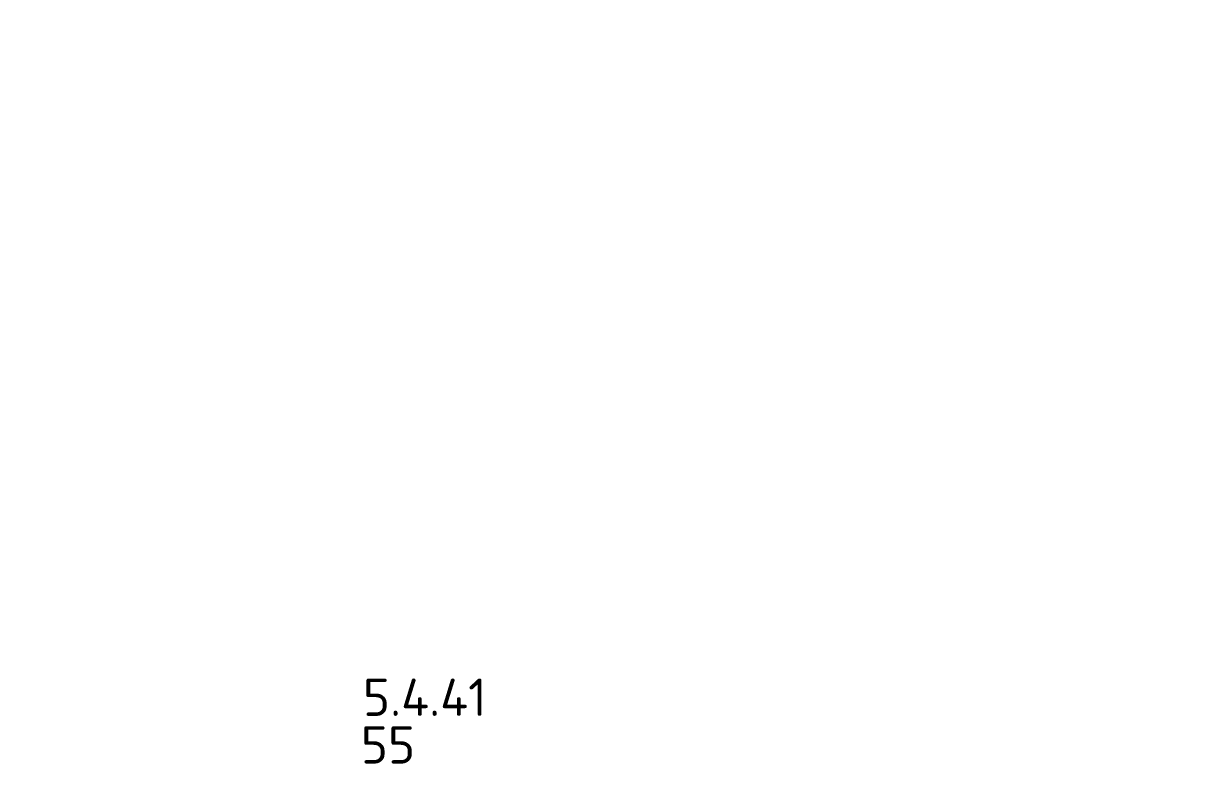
# Model space of a CAD drawing. Header units: millimetres. Extents: x -500444 to 437433, y -1435259 to 1593622.
# Drawn here: x -30664 to -25022, y -1325808 to -1322137 of the extents above; entities that cross this region are included whole.
import ezdxf

# ---------------------------------------------------------------- set-up
doc = ezdxf.new("R2010")
doc.units = ezdxf.units.MM
doc.layers.add('_Гр.ЩД-2C.7.6.I3.8', color=6, linetype='Continuous', lineweight=50)
doc.styles.add('TableTextStyle', font='isocpeur.ttf', dxfattribs={"width": 0.9})

# ---------------------------------------------------------------- blocks, each defined once
blk = doc.blocks.new('Гр.ЩД-2C.7.6.I3.8')
at = {"layer": '_Гр.ЩД-2C.7.6.I3.8', "color": 18, "true_color": 0x000000, "style": 'TableTextStyle'}
blk.add_text('55', height=180, dxfattribs=at).set_placement((58330, 60647, 6620))
at = {"layer": '_Гр.ЩД-2C.7.6.I3.8', "ltscale": 100, "style": 'TableTextStyle'}
for tag, p in [('55А', (52014.3, 65938.9, 6620)), ('80', (40092.2, 64487, 4000)), ('80', (40268.7, 64273.5, 4000)), ('80', (40445.2, 64060.1, 4000)), ('80', (40621.7, 63846.6, 4000)), ('80А', (41399.9, 62649.1, 4000)), ('80', (39836.3, 62587.4)), ('80', (40009.4, 62371.2)), ('80А', (41799, 62266.9, 4000)), ('80', (40182.6, 62154.9)), ('55', (49154.7, 61958.6, 6620)), ('В2', (63579.6, 61963.2)), ('80А', (42171.9, 61841.5, 4000)), ('80', (40300.9, 61573.6)), ('80', (40477.4, 61360.1)), ('80', (40653.9, 61146.6)), ('80А', (41766.2, 61111.8, 4000)), ('В2', (64767.6, 61046.7)), ('80', (40830.4, 60933.1)), ('55', (58340, 60877, 6620)), ('B2A', (65955.5, 60130.2)), ('В2', (62038.6, 59868.2)), ('B2A', (67143.5, 59213.7)), ('В2', (63226.6, 58951.7)), ('55А', (45778.2, 58758.8, 6620)), ('В2', (68331.4, 58297.2)), ('В2', (64414.5, 58035.2)), ('В2', (69519.4, 57380.7)), ('В2', (65602.5, 57118.7)), ('55', (54982.2, 56612.5, 6620)), ('В2', (70707.3, 56464.2)), ('В2', (66790.4, 56202.2)), ('55', (42307.2, 55779.4, 6620)), ('B2A', (71895.3, 55547.7)), ('В2', (67978.4, 55285.7)), ('B2A', (73083.2, 54631.2)), ('В2', (69166.3, 54369.2)), ('В2', (74271.2, 53714.7)), ('55А', (38566.5, 53264.4, 6620)), ('В2', (70384.1, 53125.3)), ('В2', (75459.1, 52798.3)), ('В2', (76647.1, 51881.8)), ('B2A', (77835, 50965.3)), ('55', (34658.3, 50835.9, 6620)), ('B2A', (79023, 50048.8)), ('55А', (30508.9, 48933, 6620)), ('55', (26242.6, 47273, 6620))]:
    blk.add_attdef(tag, p, '', height=180, dxfattribs=at)

msp = doc.modelspace()

# ---------------------------------------------------------------- block references
at = {"layer": '_Гр.ЩД-2C.7.6.I3.8'}
ref = msp.add_blockref('Гр.ЩД-2C.7.6.I3.8', (-87365.7, -1386353.7), dxfattribs=at)
ref.add_attrib('55', '5.4.41', (-29025.7, -1325476.7, 6620), dxfattribs={"ltscale": 100, "height": 180, "style": 'TableTextStyle'})

doc.saveas('drawing.dxf')
